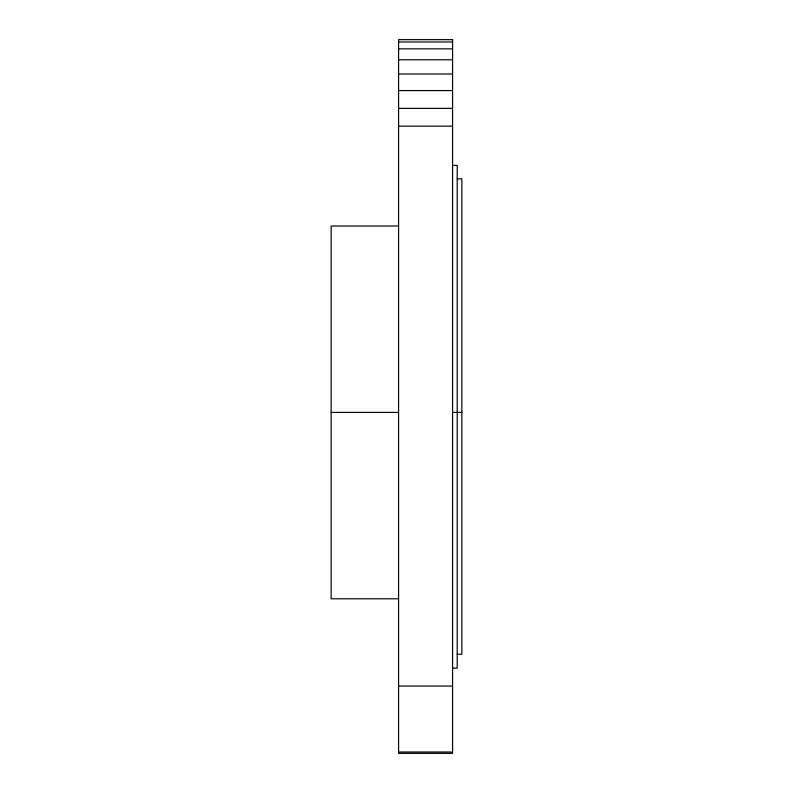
<?xml version="1.0" encoding="UTF-8"?>
<svg xmlns="http://www.w3.org/2000/svg" width="793" height="793" viewBox="0 0 793 793"><rect width="100%" height="100%" fill="white"/><g stroke="black" fill="none" stroke-linecap="round" stroke-linejoin="round"><path stroke-width="1.19" d="M398.582 41.989L452.575 41.989M398.582 48.859L452.575 48.859M398.582 59.772L452.575 59.772M398.582 74.007L452.575 74.007M398.582 90.58L452.575 90.58M398.582 108.363L452.575 108.363M398.582 126.146L452.575 126.146M452.575 165.41L457.214 165.41L457.214 668.122L452.575 668.122M457.214 178.802L461.853 178.802L461.853 654.255L457.214 654.255M398.582 226.025L331.147 226.025L331.147 598.784L398.582 598.784M331.147 412.41L398.582 412.41M452.575 412.41L461.853 412.41M398.582 686.054L452.575 686.054M398.582 752.022L452.575 752.022M452.575 39.65L398.582 39.65L398.582 753.35L452.575 753.35L452.575 39.65"/></g></svg>
